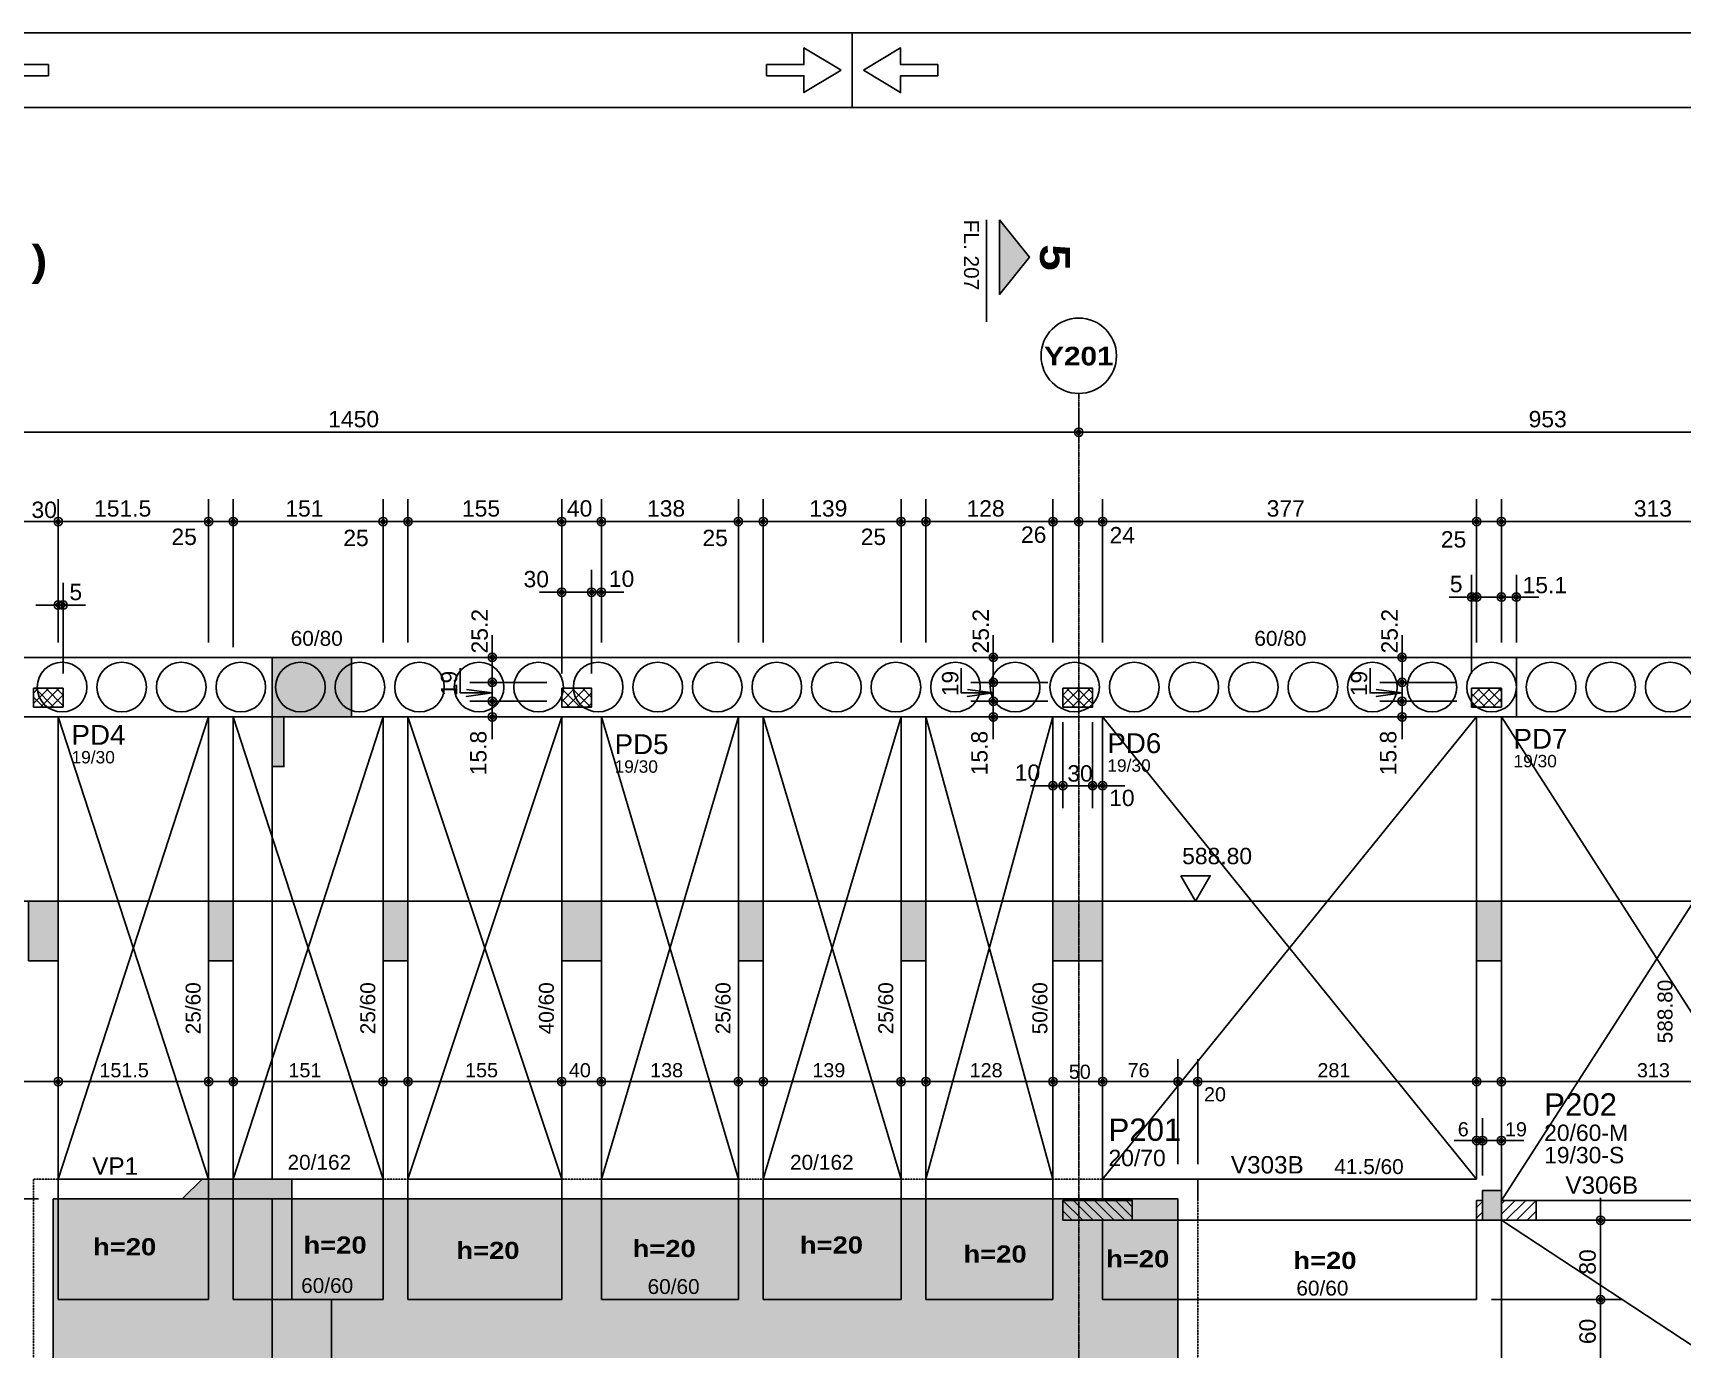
# Model space of a CAD drawing. Extents: x 0 to 13080, y 0 to 6750.
# Drawn here: x 2542 to 4204, y 5424 to 6750 of the extents above; entities that cross this region are included whole.
import ezdxf

# ---------------------------------------------------------------- set-up
doc = ezdxf.new("R2010")
doc.units = 0
doc.header["$MEASUREMENT"] = 0
for name, pattern in [('ESTILO_TQS_0002', [0.4, 0.1, -0.3]), ('ESTILO_TQS_0006', [0.3, 0.2, -0.1]), ('ESTILO_TQS_0007', [2.1, 1.5, -0.2, 0.2, -0.2])]:
    doc.linetypes.add(name, pattern=pattern)
for name, color, linetype in [('MTH-179', 1, 'CONTINUOUS'), ('MTH-202', 1, 'CONTINUOUS'), ('MTH-224', 4, 'CONTINUOUS'), ('MTH-230', 1, 'CONTINUOUS'), ('MTH-COTAS7', 31, 'CONTINUOUS'), ('MTH-DIM-PILAR', 3, 'CONTINUOUS'), ('MTH-DIM-VIGA', 3, 'CONTINUOUS'), ('MTH-EIXO-214', 4, 'CONTINUOUS'), ('MTH-FACE-VIGA', 7, 'CONTINUOUS'), ('MTH-HACHURA-PILAR', 1, 'CONTINUOUS'), ('MTH-LINHA-CORTE', 5, 'CONTINUOUS'), ('MTH-LINHA-SEÇÃO', 16, 'CONTINUOUS'), ('MTH-MARGEM', 5, 'CONTINUOUS'), ('MTH-PILAR-MORRE', 5, 'CONTINUOUS'), ('MTH-PILAR-NASCE', 5, 'CONTINUOUS'), ('MTH-PILAR-SEGUE', 5, 'CONTINUOUS'), ('MTH-SIMB_COTA', 3, 'CONTINUOUS'), ('MTH-SOMB118', 163, 'CONTINUOUS'), ('MTH-SOMBRA21', 150, 'CONTINUOUS'), ('MTH-SOMBRA25', 253, 'CONTINUOUS'), ('MTH-TIT1-VIGA', 5, 'CONTINUOUS'), ('MTH-TIT2-PILAR', 5, 'CONTINUOUS'), ('MTH-TXT', 4, 'CONTINUOUS'), ('MTH-TXT-NEGRITO', 5, 'CONTINUOUS'), ('MTH-VIGA-INVERTIDA', 7, 'ESTILO_TQS_0002')]:
    doc.layers.add(name, color=color, linetype=linetype)
doc.styles.add('TQS_ARIAL', font='arial.ttf')
doc.styles.add('TQS_ARIAL_BLACK', font='ariblk.ttf')

msp = doc.modelspace()

# ---------------------------------------------------------------- linework, layer by layer
at = {"layer": 'MTH-179', "linetype": 'Continuous'}
for p, q in [((13080, 6750), (0, 6750)), ((3367.5, 6675), (3367.5, 6750))]:
    msp.add_line(p, q, dxfattribs=at)
for points in [[(2482.498901, 6712.5), (2519.998901, 6690), (2519.998901, 6706.875), (2557.498901, 6706.875), (2557.498901, 6718.125), (2519.998901, 6718.125), (2519.998901, 6735), (2482.498901, 6712.5)], [(3356.248901, 6712.5), (3318.748901, 6690), (3318.748901, 6706.875), (3281.248901, 6706.875), (3281.248901, 6718.125), (3318.748901, 6718.125), (3318.748901, 6735), (3356.248901, 6712.5)], [(3378.748901, 6712.5), (3416.248901, 6690), (3416.248901, 6706.875), (3453.748901, 6706.875), (3453.748901, 6718.125), (3416.248901, 6718.125), (3416.248901, 6735), (3378.748901, 6712.5)]]:
    msp.add_lwpolyline(points, dxfattribs=at)
at = {"layer": 'MTH-224', "linetype": 'Continuous'}
msp.add_line((3502.886227, 6561.605356), (3502.886227, 6459.042856), dxfattribs=at)
msp.add_lwpolyline([(3698.830712, 5900.753793), (3713.553216, 5875.253793), (3728.275628, 5900.753793), (3698.830712, 5900.753793)], dxfattribs=at)
at = {"layer": 'MTH-230', "linetype": 'Continuous'}
for p, q in [((2718.778343, 6060.892452), (2567.277913, 5595.214724)), ((2718.778343, 5595.214724), (2567.277913, 6060.892452)), ((2894.778343, 6060.892452), (2743.778343, 5595.214724)), ((2894.778343, 5595.214724), (2743.778343, 6060.892452)), ((3074.778343, 6060.892452), (2919.778343, 5595.214724)), ((3074.778343, 5595.214724), (2919.778343, 6060.892452)), ((3252.778343, 6060.892452), (3114.778343, 5595.214724)), ((3252.778343, 5595.214724), (3114.778343, 6060.892452)), ((3416.778343, 6060.892452), (3277.778343, 5595.214724)), ((3416.778343, 5595.214724), (3277.778343, 6060.892452)), ((3569.778343, 6060.892452), (3441.778343, 5595.214724)), ((3441.778343, 6060.892452), (3569.778343, 5595.214724)), ((3996.760166, 6060.892452), (3619.778343, 5595.214724)), ((3619.778343, 6060.892452), (3996.760166, 5595.214724)), ((4021.760166, 5573.714724), (4334.778343, 6060.892452)), ((4021.760166, 6060.892452), (4334.778343, 5573.714724)), ((4021.760166, 5553.714724), (4933.675478, 4953.714724))]:
    msp.add_line(p, q, dxfattribs=at)
msp.add_circle((3595.777243, 6424.749862), 38, dxfattribs=at)
at = {"layer": 'MTH-COTAS7', "linetype": 'Continuous'}
for p, q in [((3595.777243, 6337.354548), (3595.777243, 6370.246804)), ((3595.777243, 6352.354548), (3595.777243, 6370.246804)), ((2123.277243, 6347.746804), (3618.277243, 6347.746804)), ((3573.277243, 6347.746804), (4571.277243, 6347.746804)), ((2567.277913, 6135.866403), (2567.277913, 6280.246804)), ((2567.277913, 6150.866403), (2567.277913, 6280.246804)), ((2718.778343, 6135.866403), (2718.778343, 6280.246804)), ((2718.778343, 6135.866403), (2718.778343, 6280.246804)), ((2743.778343, 6131.006664), (2743.778343, 6280.246804)), ((2743.778343, 6131.006664), (2743.778343, 6280.246804)), ((2894.778343, 6135.866403), (2894.778343, 6280.246804)), ((2894.778343, 6135.866403), (2894.778343, 6280.246804)), ((2919.778343, 6135.866403), (2919.778343, 6280.246804)), ((2919.778343, 6135.866403), (2919.778343, 6280.246804)), ((3074.778343, 6135.866403), (3074.778343, 6280.246804)), ((3074.778343, 6135.866403), (3074.778343, 6280.246804)), ((3114.778343, 6135.866403), (3114.778343, 6280.246804)), ((3114.778343, 6135.866403), (3114.778343, 6280.246804)), ((3252.778343, 6135.866403), (3252.778343, 6280.246804)), ((3252.778343, 6135.866403), (3252.778343, 6280.246804)), ((3277.778343, 6135.866403), (3277.778343, 6280.246804)), ((3277.778343, 6135.866403), (3277.778343, 6280.246804)), ((3416.778343, 6135.866403), (3416.778343, 6280.246804)), ((3416.778343, 6150.866403), (3416.778343, 6280.246804)), ((3441.778343, 6135.866403), (3441.778343, 6280.246804)), ((3441.778343, 6135.866403), (3441.778343, 6280.246804)), ((3569.778343, 6135.866403), (3569.778343, 6280.246804)), ((3569.778343, 6150.866403), (3569.778343, 6280.246804)), ((3595.777243, 6244.421257), (3595.777243, 6280.246804)), ((3619.778343, 6135.866403), (3619.778343, 6280.246804)), ((3619.778343, 6244.946546), (3619.778343, 6280.246804)), ((3996.760166, 6135.866403), (3996.760166, 6280.246804)), ((3996.760166, 6135.866403), (3996.760166, 6280.246804)), ((4021.760166, 6135.866403), (4021.760166, 6280.246804)), ((4021.760166, 6135.866403), (4021.760166, 6280.246804)), ((2327.278343, 6257.746804), (2559.777913, 6257.746804)), ((2514.777913, 6257.746804), (2589.777913, 6257.746804)), ((2544.777913, 6257.746804), (2741.278343, 6257.746804)), ((2696.278343, 6257.746804), (2766.278343, 6257.746804)), ((2721.278343, 6257.746804), (2917.278343, 6257.746804)), ((2872.278343, 6257.746804), (2942.278343, 6257.746804)), ((2897.278343, 6257.746804), (3097.278343, 6257.746804)), ((3052.278343, 6257.746804), (3137.278343, 6257.746804)), ((3092.278343, 6257.746804), (3275.278343, 6257.746804)), ((3230.278343, 6257.746804), (3300.278343, 6257.746804)), ((3255.278343, 6257.746804), (3439.278343, 6257.746804)), ((3394.278343, 6257.746804), (3464.278343, 6257.746804)), ((3419.278343, 6257.746804), (3592.278343, 6257.746804)), ((3547.278343, 6257.746804), (3618.277243, 6257.746804)), ((3573.277243, 6257.746804), (3642.278343, 6257.746804)), ((3597.278343, 6257.746804), (4019.260166, 6257.746804)), ((3974.260166, 6257.746804), (4044.260166, 6257.746804)), ((3999.260166, 6257.746804), (4357.278343, 6257.746804)), ((3074.778343, 6104.714724), (3074.778343, 6209.010021)), ((3104.778343, 6104.714724), (3104.778343, 6209.010021)), ((3104.778343, 6104.714724), (3104.778343, 6209.010021)), ((3114.778343, 6150.866403), (3114.778343, 6209.010021)), ((3991.760166, 6104.714724), (3991.760166, 6204.089184)), ((3996.760166, 6150.866403), (3996.760166, 6204.089184)), ((4021.760166, 6150.866403), (4021.760166, 6204.089184)), ((4036.821058, 6135.866403), (4036.821058, 6204.089184)), ((2567.277913, 6150.866403), (2567.277913, 6196.045731)), ((2572.277913, 6104.714724), (2572.277913, 6196.045731)), ((3052.278343, 6186.510021), (3127.278343, 6186.510021)), ((3082.278343, 6186.510021), (3137.278343, 6186.510021)), ((2544.777913, 6173.545731), (2594.777913, 6173.545731)), ((3969.260166, 6181.589184), (4019.260166, 6181.589184)), ((3999.260166, 6181.589184), (4059.321058, 6181.589184)), ((3004.699788, 6073.214724), (3004.699788, 6143.366403)), ((3509.699788, 6073.214724), (3509.699788, 6143.366403)), ((3921.681611, 6073.214724), (3921.681611, 6143.366403)), ((3005.371558, 6120.866403), (2982.199788, 6120.866403)), ((3004.699788, 6054.214724), (3004.699788, 6118.214724)), ((3510.371558, 6120.866403), (3487.199788, 6120.866403)), ((3509.699788, 6054.214724), (3509.699788, 6118.214724)), ((3922.353382, 6120.866403), (3899.181611, 6120.866403)), ((3921.681611, 6054.214724), (3921.681611, 6118.214724)), ((3004.699788, 6038.392452), (3004.699788, 6099.214724)), ((3509.699788, 6038.392452), (3509.699788, 6099.214724)), ((3921.681611, 6038.392452), (3921.681611, 6099.214724)), ((3059.778343, 6095.714724), (2982.199788, 6095.714724)), ((3059.778343, 6095.714724), (2982.199788, 6095.714724)), ((3564.778343, 6095.714724), (3487.199788, 6095.714724)), ((3564.778343, 6095.714724), (3487.199788, 6095.714724)), ((3976.760166, 6095.714724), (3899.181611, 6095.714724)), ((3976.760166, 6095.714724), (3899.181611, 6095.714724)), ((3059.778343, 6076.714724), (2982.199788, 6076.714724)), ((3059.778343, 6076.714724), (2982.199788, 6076.714724)), ((3564.778343, 6076.714724), (3487.199788, 6076.714724)), ((3564.778343, 6076.714724), (3487.199788, 6076.714724)), ((3976.760166, 6076.714724), (3899.181611, 6076.714724)), ((3976.760166, 6076.714724), (3899.181611, 6076.714724)), ((3031.223059, 6060.892452), (2982.199788, 6060.892452)), ((3536.223059, 6060.892452), (3487.199788, 6060.892452)), ((3579.778343, 6055.714724), (3579.778343, 5969.065246)), ((3579.778343, 6055.714724), (3579.778343, 5969.065246)), ((3609.778343, 6055.714724), (3609.778343, 5969.065246)), ((3609.778343, 6055.714724), (3609.778343, 5969.065246)), ((3948.204882, 6060.892452), (3899.181611, 6060.892452)), ((3569.778343, 6045.892452), (3569.778343, 5969.065246)), ((3619.778343, 5988.805672), (3619.778343, 6014.065246)), ((3547.278343, 5991.565246), (3602.278343, 5991.565246)), ((3557.278343, 5991.565246), (3632.278343, 5991.565246)), ((3587.278343, 5991.565246), (3642.278343, 5991.565246)), ((4021.760166, 5722.007409), (4021.760166, 5670.977135)), ((2567.277913, 5683.190758), (2567.277913, 5715.977135)), ((2718.778343, 5692.861088), (2718.778343, 5715.977135)), ((2743.778343, 5677.375392), (2743.778343, 5715.977135)), ((2894.778343, 5697.104907), (2894.778343, 5715.977135)), ((2919.778343, 5677.375392), (2919.778343, 5715.977135)), ((3569.778343, 5687.270415), (3569.778343, 5715.977135)), ((3619.778343, 5692.475048), (3619.778343, 5715.977135)), ((3619.778343, 5692.20112), (3619.778343, 5715.977135)), ((3695.777097, 5610.214724), (3695.777097, 5715.977135)), ((3695.777097, 5610.214724), (3695.777097, 5715.977135)), ((3715.777097, 5610.214724), (3715.777097, 5715.977135)), ((3715.777097, 5610.214724), (3715.777097, 5715.977135)), ((2327.278343, 5693.477135), (2559.777913, 5693.477135)), ((2544.777913, 5693.477135), (2741.278343, 5693.477135)), ((2721.278343, 5693.477135), (2917.278343, 5693.477135)), ((2897.278343, 5693.477135), (3097.278343, 5693.477135)), ((3052.278343, 5693.477135), (3137.278343, 5693.477135)), ((3074.778343, 5698.686218), (3074.778343, 5670.977135)), ((3074.778343, 5698.686218), (3074.778343, 5670.977135)), ((3092.278343, 5693.477135), (3275.278343, 5693.477135)), ((3114.778343, 5698.686218), (3114.778343, 5670.977135)), ((3114.778343, 5698.686218), (3114.778343, 5670.977135)), ((3252.778343, 5698.686218), (3252.778343, 5670.977135)), ((3255.278343, 5693.477135), (3439.278343, 5693.477135)), ((3277.778343, 5698.686218), (3277.778343, 5670.977135)), ((3416.778343, 5698.686218), (3416.778343, 5670.977135)), ((3419.278343, 5693.477135), (3592.278343, 5693.477135)), ((3441.778343, 5698.686218), (3441.778343, 5670.977135)), ((3547.278343, 5693.477135), (3642.278343, 5693.477135)), ((3597.278343, 5693.477135), (3718.277097, 5693.477135)), ((3673.277097, 5693.477135), (3738.277097, 5693.477135)), ((3693.277097, 5693.477135), (4019.260166, 5693.477135)), ((3996.760166, 5694.949527), (3996.760166, 5670.977135)), ((3999.260166, 5693.477135), (4357.278343, 5693.477135)), ((3996.760166, 5610.214724), (3996.760166, 5656.481157)), ((4002.760166, 5598.714724), (4002.760166, 5656.481157)), ((4002.760166, 5598.714724), (4002.760166, 5656.481157)), ((4021.760166, 5598.714724), (4021.760166, 5656.481157)), ((3974.260166, 5633.981157), (4025.260166, 5633.981157)), ((3980.260166, 5633.981157), (4044.260166, 5633.981157)), ((2547.278343, 5575.214724), (2443.651548, 5575.214724)), ((2547.278343, 5575.214724), (2443.651548, 5575.214724)), ((4121.7165, 5451.214724), (4121.7165, 5576.214724)), ((4119.924924, 5553.714724), (4144.2165, 5553.714724)), ((4121.7165, 5391.214724), (4121.7165, 5496.214724)), ((4011.760166, 5473.714724), (4144.2165, 5473.714724)), ((4011.760166, 5473.714724), (4144.2165, 5473.714724)), ((4121.7165, 4931.214724), (4121.7165, 5436.214724))]:
    msp.add_line(p, q, dxfattribs=at)
for points in [[(2972.462051, 6109.994848), (2972.462051, 6084.973377), (3004.699788, 6084.973377), (2978.67436, 6081.547065), (3004.699788, 6084.973377), (2978.67436, 6088.39969)], [(3477.462051, 6109.994848), (3477.462051, 6084.973377), (3509.699788, 6084.973377), (3483.67436, 6081.547065), (3509.699788, 6084.973377), (3483.67436, 6088.39969)], [(3889.443874, 6109.994848), (3889.443874, 6084.973377), (3921.681611, 6084.973377), (3895.656184, 6081.547065), (3921.681611, 6084.973377), (3895.656184, 6088.39969)]]:
    msp.add_lwpolyline(points, dxfattribs=at)
at = {"layer": 'MTH-EIXO-214', "linetype": 'ESTILO_TQS_0007'}
msp.add_line((3595.777243, 6386.749862), (3595.777243, 488.1738), dxfattribs=at)
at = {"layer": 'MTH-FACE-VIGA', "linetype": 'Continuous'}
for p, q in [((1280.757007, 6120.866403), (6442.756522, 6120.866403)), ((4036.821058, 6120.866403), (4036.821058, 6060.892452)), ((1280.757007, 6060.892452), (6382.778491, 6060.892452)), ((2567.277913, 5595.214724), (2718.778343, 5595.214724)), ((2743.778343, 5595.214724), (2894.778343, 5595.214724)), ((2919.778343, 5595.214724), (3074.778343, 5595.214724)), ((3114.778343, 5595.214724), (3252.778343, 5595.214724)), ((3277.778343, 5595.214724), (3416.778343, 5595.214724)), ((3441.778343, 5595.214724), (3569.778343, 5595.214724)), ((3619.778343, 5595.214724), (3715.777097, 5595.214724)), ((3715.777097, 5595.214724), (3715.777097, 5573.714724))]:
    msp.add_line(p, q, dxfattribs=at)
for points in [[(2567.277913, 5473.714724), (2567.277913, 6060.892452)], [(2718.778343, 6060.892452), (2718.778343, 5473.714724)], [(2743.778343, 5473.714724), (2743.778343, 6060.892452)], [(2894.778343, 6060.892452), (2894.778343, 5473.714724)], [(2919.778343, 5473.714724), (2919.778343, 6060.892452)], [(3074.778343, 6060.892452), (3074.778343, 5473.714724)], [(3114.778343, 5473.714724), (3114.778343, 6060.892452)], [(3252.778343, 6060.892452), (3252.778343, 5473.714724)], [(3277.778343, 5473.714724), (3277.778343, 6060.892452)], [(3416.778343, 6060.892452), (3416.778343, 5473.714724)], [(3441.778343, 5473.714724), (3441.778343, 6060.892452)], [(3569.778343, 6060.892452), (3569.778343, 5573.714724)], [(3619.778343, 5573.714724), (3619.778343, 6060.892452)], [(3996.760166, 6060.892452), (3996.760166, 5595.214724)], [(4021.760166, 5573.714724), (4021.760166, 6060.892452)], [(3996.760166, 5595.214724), (3649.778343, 5595.214724)], [(3569.778343, 5573.714724), (3569.778343, 5473.714724)], [(4334.778343, 5573.714724), (4056.760166, 5573.714724)], [(3619.778343, 5473.714724), (3619.778343, 5553.714724)], [(3649.778343, 5553.714724), (3996.760166, 5553.714724)], [(3996.760166, 5553.714724), (3996.760166, 5473.714724)], [(4021.760166, 5443.714724), (4021.760166, 5553.714724)], [(4056.760166, 5553.714724), (4334.778343, 5553.714724)], [(2718.778343, 5473.714724), (2567.277913, 5473.714724)], [(2894.778343, 5473.714724), (2743.778343, 5473.714724)], [(3074.778343, 5473.714724), (2919.778343, 5473.714724)], [(3252.778343, 5473.714724), (3114.778343, 5473.714724)], [(3416.778343, 5473.714724), (3277.778343, 5473.714724)], [(3569.778343, 5473.714724), (3441.778343, 5473.714724)], [(3996.760166, 5473.714724), (3619.778343, 5473.714724)], [(4021.760166, 4963.714724), (4021.760166, 5443.714724)]]:
    msp.add_lwpolyline(points, dxfattribs=at)
for centre in [(2571.253772, 6090.891346), (2631.277441, 6090.891346), (2691.30111, 6090.891346), (2751.324779, 6090.891346), (2811.348448, 6090.891346), (2871.372117, 6090.891346), (2931.395786, 6090.891346), (2991.419455, 6090.891346), (3051.443124, 6090.891346), (3111.466793, 6090.891346), (3171.490462, 6090.891346), (3231.514131, 6090.891346), (3291.5378, 6090.891346), (3351.561469, 6090.891346), (3411.585138, 6090.891346), (3471.608807, 6090.891346), (3531.632476, 6090.891346), (3591.656145, 6090.891346), (3651.679814, 6090.891346), (3711.703483, 6090.891346), (3771.727152, 6090.891346), (3831.750821, 6090.891346), (3891.774491, 6090.891346), (3951.79816, 6090.891346), (4011.821829, 6090.891346), (4071.845498, 6090.891346), (4131.869167, 6090.891346), (4191.892836, 6090.891346)]:
    msp.add_circle(centre, 25, dxfattribs=at)
at = {"layer": 'MTH-HACHURA-PILAR', "linetype": 'Continuous'}
for p, q in [((2542.277913, 6074.276285), (2557.716352, 6089.714724)), ((2542.277913, 6084.882887), (2547.10975, 6089.714724)), ((2544.059074, 6089.714724), (2563.059074, 6070.714724)), ((2549.322954, 6070.714724), (2568.322954, 6089.714724)), ((2554.665676, 6089.714724), (2572.277913, 6072.102487)), ((2559.929556, 6070.714724), (2572.277913, 6083.063082)), ((2565.272278, 6089.714724), (2572.277913, 6082.709088)), ((3074.778343, 6076.446629), (3088.046438, 6089.714724)), ((3074.778343, 6087.053231), (3077.439836, 6089.714724)), ((3074.778343, 6089.325542), (3093.38916, 6070.714724)), ((3079.65304, 6070.714724), (3098.65304, 6089.714724)), ((3084.995762, 6089.714724), (3103.995762, 6070.714724)), ((3090.259641, 6070.714724), (3104.778343, 6085.233425)), ((3095.602363, 6089.714724), (3104.778343, 6080.538745)), ((3579.778343, 6072.329746), (3597.163321, 6089.714724)), ((3579.778343, 6082.936348), (3586.556719, 6089.714724)), ((3579.778343, 6082.835822), (3591.899441, 6070.714724)), ((3583.506042, 6089.714724), (3602.506042, 6070.714724)), ((3588.769922, 6070.714724), (3607.769922, 6089.714724)), ((3594.112644, 6089.714724), (3609.778343, 6074.049026)), ((3604.719246, 6089.714724), (3609.778343, 6084.655627)), ((3991.760166, 6070.714724), (4010.820788, 6089.714724)), ((3991.760166, 6081.260705), (4000.214186, 6089.714724)), ((3991.760166, 6084.511466), (4005.556908, 6070.714724)), ((3997.163509, 6089.714724), (4016.163509, 6070.714724)), ((4002.427389, 6070.714724), (4021.427389, 6089.714724)), ((4007.770111, 6089.714724), (4021.760166, 6075.724669)), ((4018.376713, 6089.714724), (4021.760166, 6086.331271)), ((2542.277913, 6080.889283), (2552.452472, 6070.714724)), ((2570.536157, 6070.714724), (2572.277913, 6072.45648)), ((3074.778343, 6078.71894), (3082.782558, 6070.714724)), ((3100.866243, 6070.714724), (3104.778343, 6074.626824)), ((3579.778343, 6072.229221), (3581.292839, 6070.714724)), ((3599.376524, 6070.714724), (3609.778343, 6081.116543)), ((3991.760166, 6073.904864), (3994.950306, 6070.714724)), ((4013.033991, 6070.714724), (4021.760166, 6079.440899)), ((3579.778343, 5573.714724), (3599.782558, 5553.714724)), ((3590.38916, 5573.714724), (3610.38916, 5553.714724)), ((3600.995762, 5573.714724), (3620.995762, 5553.714724)), ((3611.602363, 5573.714724), (3631.602363, 5553.714724)), ((3622.208965, 5573.714724), (3642.208965, 5553.714724)), ((3632.815567, 5573.714724), (3649.778343, 5556.751948)), ((3643.422169, 5573.714724), (3649.778343, 5567.35855)), ((3996.760166, 5566.53722), (4002.760166, 5572.53722)), ((4021.760166, 5559.717415), (4035.757475, 5573.714724)), ((4021.760166, 5570.324017), (4025.150873, 5573.714724)), ((4026.364077, 5553.714724), (4046.364077, 5573.714724)), ((4036.970679, 5553.714724), (4056.760166, 5573.504212)), ((3579.778343, 5563.112338), (3589.175957, 5553.714724)), ((3996.760166, 5555.930619), (4002.760166, 5561.930619)), ((4005.150873, 5553.714724), (4005.150873, 5553.714724)), ((4015.757475, 5553.714724), (4015.757475, 5553.714724)), ((4047.57728, 5553.714724), (4056.760166, 5562.89761))]:
    msp.add_line(p, q, dxfattribs=at)
at = {"layer": 'MTH-LINHA-CORTE', "linetype": 'Continuous'}
msp.add_lwpolyline([(3516.011227, 6561.605356), (3516.011227, 6486.605356), (3546.011227, 6524.105356), (3516.011227, 6561.605356)], dxfattribs=at)
at = {"layer": 'MTH-LINHA-SEÇÃO', "linetype": 'Continuous'}
for p, q in [((2782.764004, 5595.214724), (2782.764004, 6068.392418)), ((1333.755967, 5875.253793), (3445.73822, 5875.253793)), ((6390.256545, 5875.253793), (1348.755967, 5875.253793)), ((2782.764004, 4066.714724), (2782.764004, 5575.214724))]:
    msp.add_line(p, q, dxfattribs=at)
for points in [[(2862.764004, 6120.892452), (2782.764004, 6120.892452), (2782.764004, 6060.892452), (2862.764004, 6060.892452), (2862.764004, 6120.892452)], [(2794.764004, 6060.892452), (2782.764004, 6060.892452), (2782.764004, 6010.892452), (2794.764004, 6010.892452), (2794.764004, 6060.892452)], [(2567.277913, 5875.253793), (2537.277913, 5875.253793), (2537.277913, 5815.253793), (2567.277913, 5815.253793), (2567.277913, 5875.253793)], [(2743.778343, 5875.253793), (2718.778343, 5875.253793), (2718.778343, 5815.253793), (2743.778343, 5815.253793), (2743.778343, 5875.253793)], [(2919.778343, 5875.253793), (2894.778343, 5875.253793), (2894.778343, 5815.253793), (2919.778343, 5815.253793), (2919.778343, 5875.253793)], [(3114.778343, 5875.253793), (3074.778343, 5875.253793), (3074.778343, 5815.253793), (3114.778343, 5815.253793), (3114.778343, 5875.253793)], [(3277.778343, 5875.253793), (3252.778343, 5875.253793), (3252.778343, 5815.253793), (3277.778343, 5815.253793), (3277.778343, 5875.253793)], [(3441.778343, 5875.253793), (3416.778343, 5875.253793), (3416.778343, 5815.253793), (3441.778343, 5815.253793), (3441.778343, 5875.253793)], [(3619.778343, 5875.253793), (3569.778343, 5875.253793), (3569.778343, 5815.253793), (3619.778343, 5815.253793), (3619.778343, 5875.253793)], [(4021.760166, 5875.253793), (3996.760166, 5875.253793), (3996.760166, 5815.253793), (4021.760166, 5815.253793), (4021.760166, 5875.253793)], [(2802.764004, 5575.214724), (2692.343718, 5575.214724), (2712.343718, 5595.214724), (2802.764004, 5595.214724), (2802.764004, 5575.214724)], [(2802.764004, 5575.214724), (2782.764004, 5575.214724), (2782.764004, 5473.714724), (2802.764004, 5473.714724), (2802.764004, 5575.214724)], [(2782.764004, 5473.714724), (2782.764004, 5413.714724), (2842.764004, 5413.714724), (2842.764004, 5473.714724), (2782.764004, 5473.714724)]]:
    msp.add_lwpolyline(points, dxfattribs=at)
at = {"layer": 'MTH-MARGEM', "linetype": 'Continuous'}
msp.add_line((13005, 6675), (262.5, 6675), dxfattribs=at)
at = {"layer": 'MTH-PILAR-MORRE', "linetype": 'Continuous'}
for points in [[(3649.778343, 5553.714724), (3649.778343, 5573.714724), (3579.778343, 5573.714724), (3579.778343, 5553.714724), (3649.778343, 5553.714724)], [(4056.760166, 5573.714724), (4021.760166, 5573.714724), (4021.760166, 5553.714724), (4002.760166, 5553.714724), (4002.760166, 5573.714724), (3996.760166, 5573.714724), (3996.760166, 5553.714724), (4056.760166, 5553.714724), (4056.760166, 5573.714724)]]:
    msp.add_lwpolyline(points, dxfattribs=at)
at = {"layer": 'MTH-PILAR-NASCE', "linetype": 'Continuous'}
for points in [[(2542.277913, 6089.714724), (2542.277913, 6070.714724), (2572.277913, 6070.714724), (2572.277913, 6089.714724), (2542.277913, 6089.714724)], [(3074.778343, 6089.714724), (3074.778343, 6070.714724), (3104.778343, 6070.714724), (3104.778343, 6089.714724), (3074.778343, 6089.714724)], [(3579.778343, 6089.714724), (3579.778343, 6070.714724), (3609.778343, 6070.714724), (3609.778343, 6089.714724), (3579.778343, 6089.714724)], [(4021.760166, 6070.714724), (4021.760166, 6089.714724), (3991.760166, 6089.714724), (3991.760166, 6070.714724), (4021.760166, 6070.714724)]]:
    msp.add_lwpolyline(points, dxfattribs=at)
at = {"layer": 'MTH-PILAR-SEGUE', "linetype": 'Continuous'}
msp.add_lwpolyline([(4002.760166, 5553.714724), (4021.760166, 5553.714724), (4021.760166, 5583.714724), (4002.760166, 5583.714724), (4002.760166, 5553.714724)], dxfattribs=at)
at = {"layer": 'MTH-SIMB_COTA', "linetype": 'Continuous'}
for centre, radius in [((3595.777243, 6347.746804), 4.200001), ((3595.777243, 6347.746804), 4.200001), ((3595.777243, 6347.746804), 2.1), ((3595.777243, 6347.746804), 2.1), ((2567.277913, 6257.746804), 4.200001), ((2567.277913, 6257.746804), 4.200001), ((2567.277913, 6257.746804), 2.1), ((2567.277913, 6257.746804), 2.1), ((2718.778343, 6257.746804), 4.200001), ((2718.778343, 6257.746804), 4.200001), ((2718.778343, 6257.746804), 2.1), ((2718.778343, 6257.746804), 2.1), ((2743.778343, 6257.746804), 4.200001), ((2743.778343, 6257.746804), 4.200001), ((2743.778343, 6257.746804), 2.1), ((2743.778343, 6257.746804), 2.1), ((2894.778343, 6257.746804), 4.200001), ((2894.778343, 6257.746804), 4.200001), ((2894.778343, 6257.746804), 2.1), ((2894.778343, 6257.746804), 2.1), ((2919.778343, 6257.746804), 4.200001), ((2919.778343, 6257.746804), 4.200001), ((2919.778343, 6257.746804), 2.1), ((2919.778343, 6257.746804), 2.1), ((3074.778343, 6257.746804), 4.200001), ((3074.778343, 6257.746804), 4.200001), ((3074.778343, 6257.746804), 2.1), ((3074.778343, 6257.746804), 2.1), ((3114.778343, 6257.746804), 4.200001), ((3114.778343, 6257.746804), 4.200001), ((3114.778343, 6257.746804), 2.1), ((3114.778343, 6257.746804), 2.1), ((3252.778343, 6257.746804), 4.200001), ((3252.778343, 6257.746804), 4.200001), ((3252.778343, 6257.746804), 2.1), ((3252.778343, 6257.746804), 2.1), ((3277.778343, 6257.746804), 4.200001), ((3277.778343, 6257.746804), 4.200001), ((3277.778343, 6257.746804), 2.1), ((3277.778343, 6257.746804), 2.1), ((3416.778343, 6257.746804), 4.200001), ((3416.778343, 6257.746804), 4.200001), ((3416.778343, 6257.746804), 2.1), ((3416.778343, 6257.746804), 2.1), ((3441.778343, 6257.746804), 4.200001), ((3441.778343, 6257.746804), 4.200001), ((3441.778343, 6257.746804), 2.1), ((3441.778343, 6257.746804), 2.1), ((3569.778343, 6257.746804), 4.200001), ((3569.778343, 6257.746804), 4.200001), ((3569.778343, 6257.746804), 2.1), ((3569.778343, 6257.746804), 2.1), ((3595.777243, 6257.746804), 4.200001), ((3595.777243, 6257.746804), 4.200001), ((3595.777243, 6257.746804), 2.1), ((3595.777243, 6257.746804), 2.1), ((3619.778343, 6257.746804), 4.200001), ((3619.778343, 6257.746804), 4.200001), ((3619.778343, 6257.746804), 2.1), ((3619.778343, 6257.746804), 2.1), ((3996.760166, 6257.746804), 4.200001), ((3996.760166, 6257.746804), 4.200001), ((3996.760166, 6257.746804), 2.1), ((3996.760166, 6257.746804), 2.1), ((4021.760166, 6257.746804), 4.200001), ((4021.760166, 6257.746804), 4.200001), ((4021.760166, 6257.746804), 2.1), ((4021.760166, 6257.746804), 2.1), ((3074.778343, 6186.510021), 4.200001), ((3074.778343, 6186.510021), 2.1), ((3104.778343, 6186.510021), 4.200001), ((3104.778343, 6186.510021), 4.200001), ((3104.778343, 6186.510021), 2.1), ((3104.778343, 6186.510021), 2.1), ((3114.778343, 6186.510021), 4.200001), ((3114.778343, 6186.510021), 2.1), ((3991.760166, 6181.589184), 4.200001), ((3991.760166, 6181.589184), 2.1), ((3996.760166, 6181.589184), 4.200001), ((3996.760166, 6181.589184), 2.1), ((4021.760166, 6181.589184), 4.200001), ((4021.760166, 6181.589184), 2.1), ((4036.821058, 6181.589184), 4.200001), ((4036.821058, 6181.589184), 2.1), ((2567.277913, 6173.545731), 4.200001), ((2567.277913, 6173.545731), 2.1), ((2572.277913, 6173.545731), 4.200001), ((2572.277913, 6173.545731), 2.1), ((3004.699788, 6120.866403), 4.200001), ((3004.699788, 6120.866403), 2.1), ((3509.699788, 6120.866403), 4.200001), ((3509.699788, 6120.866403), 2.1), ((3921.681611, 6120.866403), 4.200001), ((3921.681611, 6120.866403), 2.1), ((3004.699788, 6095.714724), 4.200001), ((3004.699788, 6095.714724), 4.200001), ((3509.699788, 6095.714724), 4.200001), ((3509.699788, 6095.714724), 4.200001), ((3921.681611, 6095.714724), 4.200001), ((3921.681611, 6095.714724), 4.200001), ((3004.699788, 6095.714724), 2.1), ((3004.699788, 6095.714724), 2.1), ((3509.699788, 6095.714724), 2.1), ((3509.699788, 6095.714724), 2.1), ((3921.681611, 6095.714724), 2.1), ((3921.681611, 6095.714724), 2.1), ((3004.699788, 6076.714724), 4.200001), ((3004.699788, 6076.714724), 4.200001), ((3004.699788, 6076.714724), 2.1), ((3004.699788, 6076.714724), 2.1), ((3509.699788, 6076.714724), 4.200001), ((3509.699788, 6076.714724), 4.200001), ((3509.699788, 6076.714724), 2.1), ((3509.699788, 6076.714724), 2.1), ((3921.681611, 6076.714724), 4.200001), ((3921.681611, 6076.714724), 4.200001), ((3921.681611, 6076.714724), 2.1), ((3921.681611, 6076.714724), 2.1), ((3004.699788, 6060.892452), 4.200001), ((3004.699788, 6060.892452), 2.1), ((3509.699788, 6060.892452), 4.200001), ((3509.699788, 6060.892452), 2.1), ((3921.681611, 6060.892452), 4.200001), ((3921.681611, 6060.892452), 2.1), ((3569.778343, 5991.565246), 4.200001), ((3569.778343, 5991.565246), 2.1), ((3579.778343, 5991.565246), 4.200001), ((3579.778343, 5991.565246), 4.200001), ((3579.778343, 5991.565246), 2.1), ((3579.778343, 5991.565246), 2.1), ((3609.778343, 5991.565246), 4.200001), ((3609.778343, 5991.565246), 4.200001), ((3609.778343, 5991.565246), 2.1), ((3609.778343, 5991.565246), 2.1), ((3619.778343, 5991.565246), 4.200001), ((3619.778343, 5991.565246), 2.1), ((2567.277913, 5693.477135), 4.200001), ((2567.277913, 5693.477135), 2.1), ((2718.778343, 5693.477135), 4.200001), ((2718.778343, 5693.477135), 2.1), ((2743.778343, 5693.477135), 4.200001), ((2743.778343, 5693.477135), 2.1), ((2894.778343, 5693.477135), 4.200001), ((2894.778343, 5693.477135), 2.1), ((2919.778343, 5693.477135), 4.200001), ((2919.778343, 5693.477135), 2.1), ((3074.778343, 5693.477135), 4.200001), ((3074.778343, 5693.477135), 4.200001), ((3074.778343, 5693.477135), 2.1), ((3074.778343, 5693.477135), 2.1), ((3114.778343, 5693.477135), 4.200001), ((3114.778343, 5693.477135), 4.200001), ((3114.778343, 5693.477135), 2.1), ((3114.778343, 5693.477135), 2.1), ((3252.778343, 5693.477135), 4.200001), ((3252.778343, 5693.477135), 2.1), ((3277.778343, 5693.477135), 4.200001), ((3277.778343, 5693.477135), 2.1), ((3416.778343, 5693.477135), 4.200001), ((3416.778343, 5693.477135), 2.1), ((3441.778343, 5693.477135), 4.200001), ((3441.778343, 5693.477135), 2.1), ((3569.778343, 5693.477135), 4.200001), ((3569.778343, 5693.477135), 4.200001), ((3569.778343, 5693.477135), 2.1), ((3569.778343, 5693.477135), 2.1), ((3619.778343, 5693.477135), 4.200001), ((3619.778343, 5693.477135), 4.200001), ((3619.778343, 5693.477135), 2.1), ((3619.778343, 5693.477135), 2.1), ((3695.777097, 5693.477135), 4.200001), ((3695.777097, 5693.477135), 4.200001), ((3695.777097, 5693.477135), 2.1), ((3695.777097, 5693.477135), 2.1), ((3715.777097, 5693.477135), 4.200001), ((3715.777097, 5693.477135), 4.200001), ((3715.777097, 5693.477135), 2.1), ((3715.777097, 5693.477135), 2.1), ((3996.760166, 5693.477135), 4.200001), ((3996.760166, 5693.477135), 2.1), ((4021.760166, 5693.477135), 4.200001), ((4021.760166, 5693.477135), 2.1), ((3996.760166, 5633.981157), 4.200001), ((3996.760166, 5633.981157), 2.1), ((4002.760166, 5633.981157), 4.200001), ((4002.760166, 5633.981157), 4.200001), ((4002.760166, 5633.981157), 2.1), ((4002.760166, 5633.981157), 2.1), ((4021.760166, 5633.981157), 4.200001), ((4021.760166, 5633.981157), 2.1), ((4121.7165, 5553.714724), 4.200001), ((4121.7165, 5553.714724), 2.1), ((4121.7165, 5473.714724), 4.200001), ((4121.7165, 5473.714724), 4.200001), ((4121.7165, 5473.714724), 2.1), ((4121.7165, 5473.714724), 2.1)]:
    msp.add_circle(centre, radius, dxfattribs=at)
at = {"layer": 'MTH-SOMB118', "linetype": 'Continuous'}
msp.add_lwpolyline([(2562.278343, 5575.214724), (2562.278343, 4965.714724), (1642.777112, 4965.714724), (1642.777112, 4066.714724), (3695.777097, 4066.714724), (3695.777097, 5575.214724), (2562.278343, 5575.214724)], dxfattribs=at)
for points in [[(3695.777097, 4066.714724), (3695.777097, 5575.214724), (2562.278343, 5575.214724)], [(3695.777097, 4066.714724), (2562.278343, 5575.214724), (2562.278343, 4965.714724)]]:
    msp.add_solid(points, dxfattribs=at)
at = {"layer": 'MTH-SOMBRA21', "linetype": 'Continuous'}
for points in [[(3516.011227, 6561.605356), (3516.011227, 6486.605356), (3546.011227, 6524.105356)], [(3516.011227, 6561.605356), (3546.011227, 6524.105356), (3516.011227, 6561.605356)], [(2862.764004, 6120.892452), (2782.764004, 6120.892452), (2782.764004, 6060.892452)], [(2862.764004, 6120.892452), (2782.764004, 6060.892452), (2862.764004, 6060.892452)], [(2862.764004, 6120.892452), (2862.764004, 6060.892452), (2862.764004, 6120.892452)], [(2794.764004, 6060.892452), (2782.764004, 6060.892452), (2782.764004, 6010.892452)], [(2794.764004, 6060.892452), (2782.764004, 6010.892452), (2794.764004, 6010.892452)], [(2794.764004, 6060.892452), (2794.764004, 6010.892452), (2794.764004, 6060.892452)], [(2567.277913, 5875.253793), (2537.277913, 5875.253793), (2537.277913, 5815.253793)], [(2567.277913, 5875.253793), (2537.277913, 5815.253793), (2567.277913, 5815.253793)], [(2567.277913, 5875.253793), (2567.277913, 5815.253793), (2567.277913, 5875.253793)], [(2743.778343, 5875.253793), (2718.778343, 5875.253793), (2718.778343, 5815.253793)], [(2743.778343, 5875.253793), (2718.778343, 5815.253793), (2743.778343, 5815.253793)], [(2743.778343, 5875.253793), (2743.778343, 5815.253793), (2743.778343, 5875.253793)], [(2919.778343, 5875.253793), (2894.778343, 5875.253793), (2894.778343, 5815.253793)], [(2919.778343, 5875.253793), (2894.778343, 5815.253793), (2919.778343, 5815.253793)], [(2919.778343, 5875.253793), (2919.778343, 5815.253793), (2919.778343, 5875.253793)], [(3114.778343, 5875.253793), (3074.778343, 5875.253793), (3074.778343, 5815.253793)], [(3114.778343, 5875.253793), (3074.778343, 5815.253793), (3114.778343, 5815.253793)], [(3114.778343, 5875.253793), (3114.778343, 5815.253793), (3114.778343, 5875.253793)], [(3277.778343, 5875.253793), (3252.778343, 5875.253793), (3252.778343, 5815.253793)], [(3277.778343, 5875.253793), (3252.778343, 5815.253793), (3277.778343, 5815.253793)], [(3277.778343, 5875.253793), (3277.778343, 5815.253793), (3277.778343, 5875.253793)], [(3441.778343, 5875.253793), (3416.778343, 5875.253793), (3416.778343, 5815.253793)], [(3441.778343, 5875.253793), (3416.778343, 5815.253793), (3441.778343, 5815.253793)], [(3441.778343, 5875.253793), (3441.778343, 5815.253793), (3441.778343, 5875.253793)], [(3619.778343, 5875.253793), (3569.778343, 5875.253793), (3569.778343, 5815.253793)], [(3619.778343, 5875.253793), (3569.778343, 5815.253793), (3619.778343, 5815.253793)], [(3619.778343, 5875.253793), (3619.778343, 5815.253793), (3619.778343, 5875.253793)], [(4021.760166, 5875.253793), (3996.760166, 5875.253793), (3996.760166, 5815.253793)], [(4021.760166, 5875.253793), (3996.760166, 5815.253793), (4021.760166, 5815.253793)], [(4021.760166, 5875.253793), (4021.760166, 5815.253793), (4021.760166, 5875.253793)], [(2802.764004, 5575.214724), (2692.343718, 5575.214724), (2712.343718, 5595.214724)], [(2802.764004, 5575.214724), (2712.343718, 5595.214724), (2802.764004, 5595.214724)], [(2802.764004, 5575.214724), (2802.764004, 5595.214724), (2802.764004, 5575.214724)], [(2802.764004, 5575.214724), (2782.764004, 5575.214724), (2782.764004, 5473.714724)], [(2802.764004, 5575.214724), (2782.764004, 5473.714724), (2802.764004, 5473.714724)], [(2802.764004, 5575.214724), (2802.764004, 5473.714724), (2802.764004, 5575.214724)], [(2782.764004, 5473.714724), (2782.764004, 5413.714724), (2842.764004, 5413.714724)], [(2782.764004, 5473.714724), (2842.764004, 5413.714724), (2842.764004, 5473.714724)], [(2782.764004, 5473.714724), (2842.764004, 5473.714724), (2782.764004, 5473.714724)]]:
    msp.add_solid(points, dxfattribs=at)
at = {"layer": 'MTH-SOMBRA25', "linetype": 'Continuous'}
for points in [[(4002.760166, 5553.714724), (4021.760166, 5553.714724), (4021.760166, 5583.714724)], [(4002.760166, 5553.714724), (4021.760166, 5583.714724), (4002.760166, 5583.714724)], [(4002.760166, 5553.714724), (4002.760166, 5583.714724), (4002.760166, 5553.714724)]]:
    msp.add_solid(points, dxfattribs=at)
at = {"layer": 'MTH-VIGA-INVERTIDA', "linetype": 'ESTILO_TQS_0006'}
for p, q in [((3715.777097, 5595.214724), (2542.278343, 5595.214724)), ((2542.278343, 5595.214724), (2542.278343, 4985.714724)), ((3715.777097, 4046.714724), (3715.777097, 5595.214724)), ((3695.777097, 5575.214724), (2562.278343, 5575.214724)), ((2562.278343, 5575.214724), (2562.278343, 4965.714724)), ((3695.777097, 4066.714724), (3695.777097, 5575.214724)), ((3996.760166, 5553.714724), (3956.760166, 5553.714724))]:
    msp.add_line(p, q, dxfattribs=at)

# ---------------------------------------------------------------- texts
at = {"layer": 'MTH-202', "linetype": 'Continuous', "style": 'TQS_ARIAL'}
for s, p in [('P202', (4064.821018, 5659.105905)), ('P201', (3625.774749, 5633.731666))]:
    msp.add_text(s, height=22.5, dxfattribs=at).set_placement(p)
at = {"layer": 'MTH-COTAS7', "linetype": 'Continuous', "style": 'TQS_ARIAL'}
for s, height, p in [('1450', 16.5, (2839.427243, 6352.696804)), ('953', 16.5, (4049.177243, 6352.696804)), ('30', 16.5, (2540.369764, 6261.312005)), ('151.5', 16.5, (2603.428128, 6262.696804)), ('151', 16.5, (2796.178343, 6262.696804)), ('155', 16.5, (2974.178343, 6262.696804)), ('40', 16.5, (3079.928343, 6262.696804)), ('138', 16.5, (3160.678343, 6262.696804)), ('139', 16.5, (3324.178343, 6262.696804)), ('128', 16.5, (3482.678343, 6262.696804)), ('377', 16.5, (3785.169254, 6262.696804)), ('313', 16.5, (4155.169254, 6262.696804)), ('25', 16.5, (2681.399405, 6234.109851)), ('25', 16.5, (2854.596763, 6232.988794)), ('25', 16.5, (3216.520462, 6232.988794)), ('25', 16.5, (3376.036234, 6234.109851)), ('26', 16.5, (3537.549104, 6236.250011)), ('24', 16.5, (3626.848189, 6235.724722)), ('25', 16.5, (3960.722181, 6231.511353)), ('30', 16.5, (3036.278348, 6191.460021)), ('10', 16.5, (3122.223724, 6191.834996)), ('5', 16.5, (3969.760172, 6186.539184)), ('15.1', 16.5, (4043.088276, 6185.47762)), ('5', 16.5, (2578.612128, 6178.495731)), ('10', 16.5, (3531.278348, 5996.515246)), ('30', 16.5, (3584.289767, 5995.686657)), ('10', 16.5, (3626.451134, 5971.043072)), ('151.5', 14.25, (2608.828128, 5697.752135)), ('151', 14.25, (2799.328343, 5697.752135)), ('155', 14.25, (2977.328343, 5697.752135)), ('40', 14.25, (3081.953343, 5697.752135)), ('138', 14.25, (3163.828343, 5697.752135)), ('139', 14.25, (3327.328343, 5697.752135)), ('128', 14.25, (3485.828343, 5697.752135)), ('50', 14.25, (3585.775474, 5696.229901)), ('76', 14.25, (3644.95272, 5697.752135)), ('281', 14.25, (3836.318632, 5697.752135)), ('313', 14.25, (4158.319254, 5697.752135)), ('20', 14.25, (3722.012082, 5673.497472)), ('6', 14.25, (3977.760171, 5638.256157)), ('19', 14.25, (4025.332217, 5638.241317))]:
    msp.add_text(s, height=height, dxfattribs=at).set_placement(p)
for s, p in [('25.2', (3000.260193, 6124.788242)), ('25.2', (3505.260193, 6124.788242)), ('25.2', (3917.242016, 6124.788242)), ('19', (2969.451694, 6081.707429)), ('19', (3474.451694, 6081.707429)), ('19', (3886.433517, 6081.707429)), ('15.8', (2998.907511, 6002.026615)), ('15.8', (3503.907511, 6002.026615)), ('15.8', (3915.889334, 6002.026615)), ('80', (4116.7665, 5498.864724)), ('60', (4116.7665, 5428.864724))]:
    msp.add_text(s, height=16.5, rotation=90, dxfattribs=at).set_placement(p)
at = {"layer": 'MTH-DIM-PILAR', "linetype": 'Continuous', "style": 'TQS_ARIAL'}
for s, height, p in [('19/30', 12.5, (2580.701602, 6014.033084)), ('19/30', 12.5, (3127.98974, 6004.644084)), ('19/30', 12.5, (3624.607783, 6005.648373)), ('19/30', 12.5, (4033.935986, 6010.102123)), ('20/60-M', 16.5, (4064.821018, 5633.605905)), ('20/70', 16.5, (3625.774749, 5608.231666)), ('19/30-S', 16.5, (4064.821018, 5611.105905))]:
    msp.add_text(s, height=height, dxfattribs=at).set_placement(p)
at = {"layer": 'MTH-DIM-VIGA', "linetype": 'Continuous', "style": 'TQS_ARIAL'}
for s, rotation, p in [('60/80', 360, (2801.621708, 6132.517452)), ('60/80', 360, (3772.782073, 6132.517452)), ('25/60', 90, (2710.778343, 5741.081451)), ('25/60', 90, (2886.778343, 5741.081451)), ('40/60', 90, (3066.778343, 5741.081451)), ('25/60', 90, (3244.778343, 5741.081451)), ('25/60', 90, (3408.778343, 5741.081451)), ('50/60', 90, (3564.139397, 5741.081451)), ('41.5/60', 360, (3853.362485, 5600.268136)), ('60/60', 360, (2812.152373, 5480.453388)), ('60/60', 360, (3161.290284, 5479.422627)), ('60/60', 360, (3815.116735, 5477.83599))]:
    msp.add_text(s, height=15, rotation=rotation, dxfattribs=at).set_placement(p)
for p in [(2798.416706, 5604.635076), (3304.800562, 5604.635076)]:
    msp.add_text('20/162', height=15, dxfattribs=at).set_placement(p)
at = {"layer": 'MTH-TIT1-VIGA', "linetype": 'Continuous', "style": 'TQS_ARIAL'}
for s, height, p in [('V303B', 17.5, (3749.114764, 5600.876445)), ('VP1', 17.5, (2601.603483, 5599.589724)), ('V306B', 17.475, (4086.238482, 5580.410038))]:
    msp.add_text(s, height=height, rotation=360, dxfattribs=at).set_placement(p)
at = {"layer": 'MTH-TIT2-PILAR', "linetype": 'Continuous', "style": 'TQS_ARIAL'}
for s, p in [('PD4', (2580.701602, 6032.783084)), ('PD5', (3127.98974, 6023.394084)), ('PD6', (3624.607783, 6024.398373)), ('PD7', (4033.935986, 6028.852123))]:
    msp.add_text(s, height=20, dxfattribs=at).set_placement(p)
at = {"layer": 'MTH-TXT', "linetype": 'Continuous', "style": 'TQS_ARIAL'}
for s, rotation, p in [('FL. 207', -90, (3480.176895, 6561.845387)), ('588.80', 90, (4194.182575, 5732.00702))]:
    msp.add_text(s, height=15, rotation=rotation, dxfattribs=at).set_placement(p)
msp.add_text('588.80', height=16.5, dxfattribs=at).set_placement((3699.984918, 5912.454187))
at = {"layer": 'MTH-TXT-NEGRITO', "linetype": 'Continuous', "style": 'TQS_ARIAL_BLACK'}
for s, height, p in [('FORMA DO PISO DO PAVIMENTO TÉRREO ( SETOR-B )', 30, (1282.604546, 6506.153206)), ('Y201', 18.75, (3560.899844, 6415.052341)), ('h=20', 17.25, (2602.461805, 5518.36209)), ('h=20', 17.25, (2814.512508, 5520.174489)), ('h=20', 17.25, (3146.181555, 5516.54969)), ('h=20', 17.25, (3314.734678, 5520.174489)), ('h=20', 17.25, (2968.566437, 5514.737291)), ('h=20', 17.25, (3479.663002, 5511.112493)), ('h=20', 17.25, (3623.41063, 5506.251243)), ('h=20', 17.25, (3812.050761, 5504.639422))]:
    msp.add_text(s, height=height, dxfattribs=at).set_placement(p)
msp.add_text('5', height=30.075, rotation=-90, dxfattribs=at).set_placement((3556.79843, 6537.136606))

doc.saveas('drawing.dxf')
